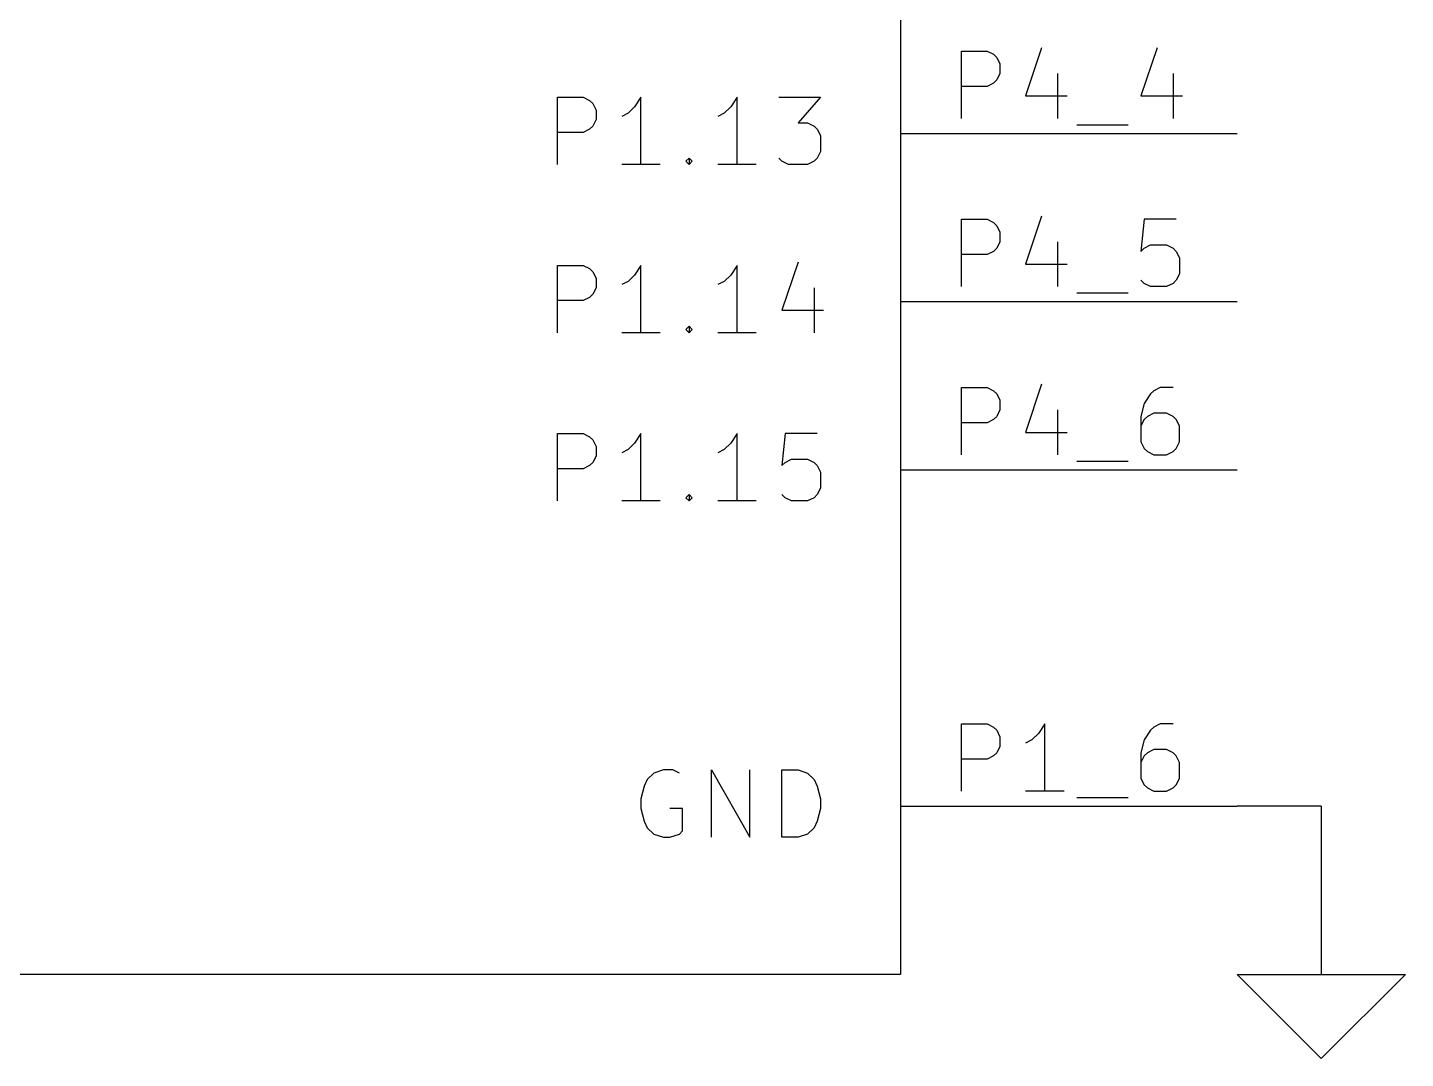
# Model space of a CAD drawing. Header units: inches. Extents: x 0.39 to 7.87, y -5.43 to -0.39.
# Drawn here: x 1.931 to 2.75, y -4.15 to -3.537 of the extents above; entities that cross this region are included whole.
import ezdxf

# ---------------------------------------------------------------- set-up
doc = ezdxf.new("R2010")
doc.units = ezdxf.units.IN
doc.header["$MEASUREMENT"] = 0
for name, color, linetype in [('GREENSIXTYFIVE', 129, 'CONTINUOUS'), ('LIGHTGREEN', 92, 'CONTINUOUS'), ('LIGHTRED', 12, 'CONTINUOUS'), ('RED', 14, 'CONTINUOUS'), ('WHITE', 250, 'CONTINUOUS')]:
    doc.layers.add(name, color=color, linetype=linetype)

msp = doc.modelspace()

# ---------------------------------------------------------------- linework, layer by layer
at = {"layer": 'GREENSIXTYFIVE', "linetype": 'CONTINUOUS'}
for p, q in [((2.24619, -3.6185), (2.24619, -3.5785)), ((2.24619, -3.5785), (2.26143, -3.5785)), ((2.24619, -3.6185), (2.24619, -3.5785)), ((2.24619, -3.5785), (2.26143, -3.5785)), ((2.26143, -3.5785), (2.26524, -3.58041)), ((2.26143, -3.5785), (2.26524, -3.58041)), ((2.26524, -3.58041), (2.26714, -3.58231)), ((2.26524, -3.58041), (2.26714, -3.58231)), ((2.26714, -3.58231), (2.26905, -3.58613)), ((2.26714, -3.58231), (2.26905, -3.58613)), ((2.26905, -3.58613), (2.26905, -3.59184)), ((2.26905, -3.58613), (2.26905, -3.59184)), ((2.29191, -3.58422), (2.28809, -3.58803)), ((2.29191, -3.58422), (2.28809, -3.58803)), ((2.29572, -3.5785), (2.29191, -3.58422)), ((2.29572, -3.5785), (2.29191, -3.58422)), ((2.29572, -3.6185), (2.29572, -3.5785)), ((2.29572, -3.6185), (2.29572, -3.5785)), ((2.34905, -3.58422), (2.34524, -3.58803)), ((2.34905, -3.58422), (2.34524, -3.58803)), ((2.35286, -3.5785), (2.34905, -3.58422)), ((2.35286, -3.5785), (2.34905, -3.58422)), ((2.35286, -3.6185), (2.35286, -3.5785)), ((2.35286, -3.6185), (2.35286, -3.5785)), ((2.37762, -3.5785), (2.40238, -3.5785)), ((2.37762, -3.5785), (2.40238, -3.5785)), ((2.40238, -3.5785), (2.38905, -3.59374)), ((2.40238, -3.5785), (2.38905, -3.59374)), ((2.26905, -3.59184), (2.26714, -3.59565)), ((2.26905, -3.59184), (2.26714, -3.59565)), ((2.28809, -3.58803), (2.28429, -3.58993)), ((2.28809, -3.58803), (2.28429, -3.58993)), ((2.34524, -3.58803), (2.34143, -3.58993)), ((2.34524, -3.58803), (2.34143, -3.58993)), ((2.38905, -3.59374), (2.39476, -3.59374)), ((2.38905, -3.59374), (2.39476, -3.59374)), ((2.39476, -3.59374), (2.39857, -3.59565)), ((2.39476, -3.59374), (2.39857, -3.59565)), ((2.26143, -3.59946), (2.24619, -3.59946)), ((2.26143, -3.59946), (2.24619, -3.59946)), ((2.26524, -3.59755), (2.26143, -3.59946)), ((2.26524, -3.59755), (2.26143, -3.59946)), ((2.26714, -3.59565), (2.26524, -3.59755)), ((2.26714, -3.59565), (2.26524, -3.59755)), ((2.39857, -3.59565), (2.40048, -3.59755)), ((2.39857, -3.59565), (2.40048, -3.59755)), ((2.40048, -3.59755), (2.40238, -3.60136)), ((2.40048, -3.59755), (2.40238, -3.60136)), ((2.40238, -3.60136), (2.40238, -3.61089)), ((2.40238, -3.60136), (2.40238, -3.61089)), ((2.30714, -3.6185), (2.28429, -3.6185)), ((2.30714, -3.6185), (2.28429, -3.6185)), ((2.32238, -3.6166), (2.32429, -3.6147)), ((2.32238, -3.6166), (2.32429, -3.6147)), ((2.32429, -3.6185), (2.32238, -3.6166)), ((2.32429, -3.6185), (2.32238, -3.6166)), ((2.32429, -3.6147), (2.32619, -3.6166)), ((2.32429, -3.6147), (2.32429, -3.6185)), ((2.32429, -3.6147), (2.32619, -3.6166)), ((2.32429, -3.6147), (2.32429, -3.6185)), ((2.32619, -3.6166), (2.32429, -3.6185)), ((2.32619, -3.6166), (2.32429, -3.6185)), ((2.36428, -3.6185), (2.34143, -3.6185)), ((2.36428, -3.6185), (2.34143, -3.6185)), ((2.37952, -3.6166), (2.37762, -3.6147)), ((2.37952, -3.6166), (2.37762, -3.6147)), ((2.38333, -3.6185), (2.37952, -3.6166)), ((2.38333, -3.6185), (2.37952, -3.6166)), ((2.39476, -3.6185), (2.38333, -3.6185)), ((2.39476, -3.6185), (2.38333, -3.6185)), ((2.39857, -3.6166), (2.39476, -3.6185)), ((2.39857, -3.6166), (2.39476, -3.6185)), ((2.40048, -3.6147), (2.39857, -3.6166)), ((2.40048, -3.6147), (2.39857, -3.6166)), ((2.40238, -3.61089), (2.40048, -3.6147)), ((2.40238, -3.61089), (2.40048, -3.6147)), ((2.24619, -3.7185), (2.24619, -3.6785)), ((2.24619, -3.6785), (2.26143, -3.6785)), ((2.24619, -3.7185), (2.24619, -3.6785)), ((2.24619, -3.6785), (2.26143, -3.6785)), ((2.26143, -3.6785), (2.26524, -3.68041)), ((2.26143, -3.6785), (2.26524, -3.68041)), ((2.26524, -3.68041), (2.26714, -3.68231)), ((2.26524, -3.68041), (2.26714, -3.68231)), ((2.26714, -3.68231), (2.26905, -3.68613)), ((2.26714, -3.68231), (2.26905, -3.68613)), ((2.29191, -3.68422), (2.28809, -3.68803)), ((2.29191, -3.68422), (2.28809, -3.68803)), ((2.29572, -3.6785), (2.29191, -3.68422)), ((2.29572, -3.6785), (2.29191, -3.68422)), ((2.29572, -3.7185), (2.29572, -3.6785)), ((2.29572, -3.7185), (2.29572, -3.6785)), ((2.34905, -3.68422), (2.34524, -3.68803)), ((2.34905, -3.68422), (2.34524, -3.68803)), ((2.35286, -3.6785), (2.34905, -3.68422)), ((2.35286, -3.6785), (2.34905, -3.68422)), ((2.35286, -3.7185), (2.35286, -3.6785)), ((2.35286, -3.7185), (2.35286, -3.6785)), ((2.38905, -3.6766), (2.37952, -3.70517)), ((2.38905, -3.6766), (2.37952, -3.70517)), ((2.26905, -3.69184), (2.26714, -3.69565)), ((2.26905, -3.69184), (2.26714, -3.69565)), ((2.26905, -3.68613), (2.26905, -3.69184)), ((2.26905, -3.68613), (2.26905, -3.69184)), ((2.28809, -3.68803), (2.28429, -3.68993)), ((2.28809, -3.68803), (2.28429, -3.68993)), ((2.34524, -3.68803), (2.34143, -3.68993)), ((2.34524, -3.68803), (2.34143, -3.68993)), ((2.39857, -3.69184), (2.39857, -3.7185)), ((2.39857, -3.69184), (2.39857, -3.7185)), ((2.26143, -3.69946), (2.24619, -3.69946)), ((2.26143, -3.69946), (2.24619, -3.69946)), ((2.26524, -3.69755), (2.26143, -3.69946)), ((2.26524, -3.69755), (2.26143, -3.69946)), ((2.26714, -3.69565), (2.26524, -3.69755)), ((2.26714, -3.69565), (2.26524, -3.69755)), ((2.37952, -3.70517), (2.40428, -3.70517)), ((2.37952, -3.70517), (2.40428, -3.70517)), ((2.32238, -3.7166), (2.32429, -3.7147)), ((2.32238, -3.7166), (2.32429, -3.7147)), ((2.32429, -3.7185), (2.32238, -3.7166)), ((2.32429, -3.7185), (2.32238, -3.7166)), ((2.32429, -3.7147), (2.32619, -3.7166)), ((2.32429, -3.7147), (2.32429, -3.7185)), ((2.32429, -3.7147), (2.32619, -3.7166)), ((2.32429, -3.7147), (2.32429, -3.7185)), ((2.32619, -3.7166), (2.32429, -3.7185)), ((2.32619, -3.7166), (2.32429, -3.7185)), ((2.30714, -3.7185), (2.28429, -3.7185)), ((2.30714, -3.7185), (2.28429, -3.7185)), ((2.36428, -3.7185), (2.34143, -3.7185)), ((2.36428, -3.7185), (2.34143, -3.7185)), ((2.24619, -3.8185), (2.24619, -3.7785)), ((2.24619, -3.7785), (2.26143, -3.7785)), ((2.24619, -3.8185), (2.24619, -3.7785)), ((2.24619, -3.7785), (2.26143, -3.7785)), ((2.26143, -3.7785), (2.26524, -3.78041)), ((2.26143, -3.7785), (2.26524, -3.78041)), ((2.26524, -3.78041), (2.26714, -3.78231)), ((2.26524, -3.78041), (2.26714, -3.78231)), ((2.26714, -3.78231), (2.26905, -3.78613)), ((2.26714, -3.78231), (2.26905, -3.78613)), ((2.29572, -3.7785), (2.29191, -3.78422)), ((2.29572, -3.7785), (2.29191, -3.78422)), ((2.29572, -3.8185), (2.29572, -3.7785)), ((2.29572, -3.8185), (2.29572, -3.7785)), ((2.35286, -3.7785), (2.34905, -3.78422)), ((2.35286, -3.7785), (2.34905, -3.78422)), ((2.35286, -3.8185), (2.35286, -3.7785)), ((2.35286, -3.8185), (2.35286, -3.7785)), ((2.38143, -3.7785), (2.37952, -3.79755)), ((2.38143, -3.7785), (2.37952, -3.79755)), ((2.40048, -3.7785), (2.38143, -3.7785)), ((2.40048, -3.7785), (2.38143, -3.7785)), ((2.26905, -3.78613), (2.26905, -3.79184)), ((2.26905, -3.78613), (2.26905, -3.79184)), ((2.28809, -3.78803), (2.28429, -3.78993)), ((2.28809, -3.78803), (2.28429, -3.78993)), ((2.29191, -3.78422), (2.28809, -3.78803)), ((2.29191, -3.78422), (2.28809, -3.78803)), ((2.34524, -3.78803), (2.34143, -3.78993)), ((2.34524, -3.78803), (2.34143, -3.78993)), ((2.34905, -3.78422), (2.34524, -3.78803)), ((2.34905, -3.78422), (2.34524, -3.78803)), ((2.26524, -3.79755), (2.26143, -3.79946)), ((2.26524, -3.79755), (2.26143, -3.79946)), ((2.26714, -3.79565), (2.26524, -3.79755)), ((2.26714, -3.79565), (2.26524, -3.79755)), ((2.26905, -3.79184), (2.26714, -3.79565)), ((2.26905, -3.79184), (2.26714, -3.79565)), ((2.37952, -3.79755), (2.38143, -3.79565)), ((2.37952, -3.79755), (2.38143, -3.79565)), ((2.38143, -3.79565), (2.38524, -3.79374)), ((2.38143, -3.79565), (2.38524, -3.79374)), ((2.38524, -3.79374), (2.39476, -3.79374)), ((2.38524, -3.79374), (2.39476, -3.79374)), ((2.39476, -3.79374), (2.39857, -3.79565)), ((2.39476, -3.79374), (2.39857, -3.79565)), ((2.39857, -3.79565), (2.40048, -3.79755)), ((2.39857, -3.79565), (2.40048, -3.79755)), ((2.40048, -3.79755), (2.40238, -3.80136)), ((2.40048, -3.79755), (2.40238, -3.80136)), ((2.26143, -3.79946), (2.24619, -3.79946)), ((2.26143, -3.79946), (2.24619, -3.79946)), ((2.40238, -3.80136), (2.40238, -3.81089)), ((2.40238, -3.80136), (2.40238, -3.81089)), ((2.32238, -3.8166), (2.32429, -3.8147)), ((2.32238, -3.8166), (2.32429, -3.8147)), ((2.32429, -3.8147), (2.32619, -3.8166)), ((2.32429, -3.8147), (2.32429, -3.8185)), ((2.32429, -3.8147), (2.32619, -3.8166)), ((2.32429, -3.8147), (2.32429, -3.8185)), ((2.38143, -3.8166), (2.37952, -3.8147)), ((2.38143, -3.8166), (2.37952, -3.8147)), ((2.40048, -3.8147), (2.39857, -3.8166)), ((2.40048, -3.8147), (2.39857, -3.8166)), ((2.40238, -3.81089), (2.40048, -3.8147)), ((2.40238, -3.81089), (2.40048, -3.8147)), ((2.30714, -3.8185), (2.28429, -3.8185)), ((2.30714, -3.8185), (2.28429, -3.8185)), ((2.32429, -3.8185), (2.32238, -3.8166)), ((2.32429, -3.8185), (2.32238, -3.8166)), ((2.32619, -3.8166), (2.32429, -3.8185)), ((2.32619, -3.8166), (2.32429, -3.8185)), ((2.36428, -3.8185), (2.34143, -3.8185)), ((2.36428, -3.8185), (2.34143, -3.8185)), ((2.38524, -3.8185), (2.38143, -3.8166)), ((2.38524, -3.8185), (2.38143, -3.8166)), ((2.39476, -3.8185), (2.38524, -3.8185)), ((2.39476, -3.8185), (2.38524, -3.8185)), ((2.39857, -3.8166), (2.39476, -3.8185)), ((2.39857, -3.8166), (2.39476, -3.8185)), ((2.30904, -3.9785), (2.30333, -3.98041)), ((2.30904, -3.9785), (2.30333, -3.98041)), ((2.31476, -3.9785), (2.30904, -3.9785)), ((2.31476, -3.9785), (2.30904, -3.9785)), ((2.31857, -3.98041), (2.31476, -3.9785)), ((2.31857, -3.98041), (2.31476, -3.9785)), ((2.33762, -4.0185), (2.33762, -3.9785)), ((2.33762, -3.9785), (2.36047, -4.0185)), ((2.33762, -4.0185), (2.33762, -3.9785)), ((2.33762, -3.9785), (2.36047, -4.0185)), ((2.36047, -4.0185), (2.36047, -3.9785)), ((2.36047, -4.0185), (2.36047, -3.9785)), ((2.37952, -4.0185), (2.37952, -3.9785)), ((2.37952, -3.9785), (2.38905, -3.9785)), ((2.37952, -4.0185), (2.37952, -3.9785)), ((2.37952, -3.9785), (2.38905, -3.9785)), ((2.38905, -3.9785), (2.39476, -3.98041)), ((2.38905, -3.9785), (2.39476, -3.98041)), ((2.29952, -3.98422), (2.29762, -3.98803)), ((2.29952, -3.98422), (2.29762, -3.98803)), ((2.30333, -3.98041), (2.29952, -3.98422)), ((2.30333, -3.98041), (2.29952, -3.98422)), ((2.39476, -3.98041), (2.39857, -3.98422)), ((2.39476, -3.98041), (2.39857, -3.98422)), ((2.39857, -3.98422), (2.40047, -3.98803)), ((2.39857, -3.98422), (2.40047, -3.98803)), ((2.29762, -3.98803), (2.29571, -3.99565)), ((2.29762, -3.98803), (2.29571, -3.99565)), ((2.40047, -3.98803), (2.40238, -3.99565)), ((2.40047, -3.98803), (2.40238, -3.99565)), ((2.29571, -3.99565), (2.29571, -4.00136)), ((2.29571, -3.99565), (2.29571, -4.00136)), ((2.29571, -4.00136), (2.29762, -4.00898)), ((2.29571, -4.00136), (2.29762, -4.00898)), ((2.32047, -4.00136), (2.31285, -4.00136)), ((2.32047, -4.00136), (2.31285, -4.00136)), ((2.32047, -4.0147), (2.32047, -4.00136)), ((2.32047, -4.0147), (2.32047, -4.00136)), ((2.40238, -4.00136), (2.40047, -4.00898)), ((2.40238, -4.00136), (2.40047, -4.00898)), ((2.40238, -3.99565), (2.40238, -4.00136)), ((2.40238, -3.99565), (2.40238, -4.00136)), ((2.29762, -4.00898), (2.29952, -4.01279)), ((2.29762, -4.00898), (2.29952, -4.01279)), ((2.40047, -4.00898), (2.39857, -4.01279)), ((2.40047, -4.00898), (2.39857, -4.01279)), ((2.29952, -4.01279), (2.30333, -4.0166)), ((2.29952, -4.01279), (2.30333, -4.0166)), ((2.30333, -4.0166), (2.30904, -4.0185)), ((2.30333, -4.0166), (2.30904, -4.0185)), ((2.30904, -4.0185), (2.31285, -4.0185)), ((2.30904, -4.0185), (2.31285, -4.0185)), ((2.31285, -4.0185), (2.31857, -4.0166)), ((2.31285, -4.0185), (2.31857, -4.0166)), ((2.31857, -4.0166), (2.32047, -4.0147)), ((2.31857, -4.0166), (2.32047, -4.0147)), ((2.38905, -4.0185), (2.37952, -4.0185)), ((2.38905, -4.0185), (2.37952, -4.0185)), ((2.39476, -4.0166), (2.38905, -4.0185)), ((2.39476, -4.0166), (2.38905, -4.0185)), ((2.39857, -4.01279), (2.39476, -4.0166)), ((2.39857, -4.01279), (2.39476, -4.0166))]:
    msp.add_line(p, q, dxfattribs=at)
at = {"layer": 'LIGHTGREEN', "linetype": 'CONTINUOUS'}
for q in [(2.65, -4), (2.7, -4.05)]:
    msp.add_line((2.7, -4), q, dxfattribs=at)
at = {"layer": 'LIGHTRED', "linetype": 'CONTINUOUS'}
for p, q in [((2.48619, -3.5911), (2.48619, -3.5511)), ((2.48619, -3.5511), (2.50143, -3.5511)), ((2.48619, -3.5911), (2.48619, -3.5511)), ((2.48619, -3.5511), (2.50143, -3.5511)), ((2.50143, -3.5511), (2.50524, -3.55301)), ((2.50143, -3.5511), (2.50524, -3.55301)), ((2.50524, -3.55301), (2.50714, -3.55491)), ((2.50524, -3.55301), (2.50714, -3.55491)), ((2.53381, -3.5492), (2.52429, -3.57777)), ((2.53381, -3.5492), (2.52429, -3.57777)), ((2.60238, -3.5492), (2.59286, -3.57777)), ((2.60238, -3.5492), (2.59286, -3.57777)), ((2.50714, -3.55491), (2.50905, -3.55872)), ((2.50714, -3.55491), (2.50905, -3.55872)), ((2.50905, -3.55872), (2.50905, -3.56444)), ((2.50905, -3.55872), (2.50905, -3.56444)), ((2.50714, -3.56825), (2.50524, -3.57015)), ((2.50714, -3.56825), (2.50524, -3.57015)), ((2.50905, -3.56444), (2.50714, -3.56825)), ((2.50905, -3.56444), (2.50714, -3.56825)), ((2.54333, -3.56444), (2.54333, -3.5911)), ((2.54333, -3.56444), (2.54333, -3.5911)), ((2.61191, -3.56444), (2.61191, -3.5911)), ((2.61191, -3.56444), (2.61191, -3.5911)), ((2.50143, -3.57206), (2.48619, -3.57206)), ((2.50143, -3.57206), (2.48619, -3.57206)), ((2.50524, -3.57015), (2.50143, -3.57206)), ((2.50524, -3.57015), (2.50143, -3.57206)), ((2.52429, -3.57777), (2.54905, -3.57777)), ((2.52429, -3.57777), (2.54905, -3.57777)), ((2.59286, -3.57777), (2.61762, -3.57777)), ((2.59286, -3.57777), (2.61762, -3.57777)), ((2.55476, -3.59491), (2.58524, -3.59491)), ((2.55476, -3.59491), (2.58524, -3.59491)), ((2.48619, -3.6911), (2.48619, -3.6511)), ((2.48619, -3.6511), (2.50143, -3.6511)), ((2.48619, -3.6911), (2.48619, -3.6511)), ((2.48619, -3.6511), (2.50143, -3.6511)), ((2.50143, -3.6511), (2.50524, -3.65301)), ((2.50143, -3.6511), (2.50524, -3.65301)), ((2.53381, -3.6492), (2.52429, -3.67777)), ((2.53381, -3.6492), (2.52429, -3.67777)), ((2.59476, -3.6511), (2.59286, -3.67015)), ((2.59476, -3.6511), (2.59286, -3.67015)), ((2.61381, -3.6511), (2.59476, -3.6511)), ((2.61381, -3.6511), (2.59476, -3.6511)), ((2.50524, -3.65301), (2.50714, -3.65491)), ((2.50524, -3.65301), (2.50714, -3.65491)), ((2.50714, -3.65491), (2.50905, -3.65872)), ((2.50714, -3.65491), (2.50905, -3.65872)), ((2.50905, -3.65872), (2.50905, -3.66444)), ((2.50905, -3.65872), (2.50905, -3.66444)), ((2.50905, -3.66444), (2.50714, -3.66825)), ((2.50905, -3.66444), (2.50714, -3.66825)), ((2.54333, -3.66444), (2.54333, -3.6911)), ((2.54333, -3.66444), (2.54333, -3.6911)), ((2.59476, -3.66825), (2.59857, -3.66634)), ((2.59476, -3.66825), (2.59857, -3.66634)), ((2.59857, -3.66634), (2.60809, -3.66634)), ((2.59857, -3.66634), (2.60809, -3.66634)), ((2.60809, -3.66634), (2.61191, -3.66825)), ((2.60809, -3.66634), (2.61191, -3.66825)), ((2.50143, -3.67206), (2.48619, -3.67206)), ((2.50143, -3.67206), (2.48619, -3.67206)), ((2.50524, -3.67015), (2.50143, -3.67206)), ((2.50524, -3.67015), (2.50143, -3.67206)), ((2.50714, -3.66825), (2.50524, -3.67015)), ((2.50714, -3.66825), (2.50524, -3.67015)), ((2.59286, -3.67015), (2.59476, -3.66825)), ((2.59286, -3.67015), (2.59476, -3.66825)), ((2.61191, -3.66825), (2.61381, -3.67015)), ((2.61191, -3.66825), (2.61381, -3.67015)), ((2.61381, -3.67015), (2.61571, -3.67396)), ((2.61381, -3.67015), (2.61571, -3.67396)), ((2.61571, -3.67396), (2.61571, -3.68348)), ((2.61571, -3.67396), (2.61571, -3.68348)), ((2.52429, -3.67777), (2.54905, -3.67777)), ((2.52429, -3.67777), (2.54905, -3.67777)), ((2.61571, -3.68348), (2.61381, -3.6873)), ((2.61571, -3.68348), (2.61381, -3.6873)), ((2.59476, -3.6892), (2.59286, -3.6873)), ((2.59476, -3.6892), (2.59286, -3.6873)), ((2.59857, -3.6911), (2.59476, -3.6892)), ((2.59857, -3.6911), (2.59476, -3.6892)), ((2.60809, -3.6911), (2.59857, -3.6911)), ((2.60809, -3.6911), (2.59857, -3.6911)), ((2.61191, -3.6892), (2.60809, -3.6911)), ((2.61191, -3.6892), (2.60809, -3.6911)), ((2.61381, -3.6873), (2.61191, -3.6892)), ((2.61381, -3.6873), (2.61191, -3.6892)), ((2.55476, -3.69491), (2.58524, -3.69491)), ((2.55476, -3.69491), (2.58524, -3.69491)), ((2.53381, -3.7492), (2.52429, -3.77777)), ((2.53381, -3.7492), (2.52429, -3.77777)), ((2.48619, -3.7911), (2.48619, -3.7511)), ((2.48619, -3.7511), (2.50143, -3.7511)), ((2.48619, -3.7911), (2.48619, -3.7511)), ((2.48619, -3.7511), (2.50143, -3.7511)), ((2.50143, -3.7511), (2.50524, -3.75301)), ((2.50143, -3.7511), (2.50524, -3.75301)), ((2.50524, -3.75301), (2.50714, -3.75491)), ((2.50524, -3.75301), (2.50714, -3.75491)), ((2.50714, -3.75491), (2.50905, -3.75872)), ((2.50714, -3.75491), (2.50905, -3.75872)), ((2.59857, -3.75491), (2.59476, -3.76063)), ((2.59857, -3.75491), (2.59476, -3.76063)), ((2.60048, -3.75301), (2.59857, -3.75491)), ((2.60048, -3.75301), (2.59857, -3.75491)), ((2.60429, -3.7511), (2.60048, -3.75301)), ((2.60429, -3.7511), (2.60048, -3.75301)), ((2.61191, -3.7511), (2.60429, -3.7511)), ((2.61191, -3.7511), (2.60429, -3.7511)), ((2.50905, -3.76444), (2.50714, -3.76825)), ((2.50905, -3.76444), (2.50714, -3.76825)), ((2.50905, -3.75872), (2.50905, -3.76444)), ((2.50905, -3.75872), (2.50905, -3.76444)), ((2.54333, -3.76444), (2.54333, -3.7911)), ((2.54333, -3.76444), (2.54333, -3.7911)), ((2.59476, -3.76063), (2.59286, -3.76825)), ((2.59476, -3.76063), (2.59286, -3.76825)), ((2.50143, -3.77206), (2.48619, -3.77206)), ((2.50143, -3.77206), (2.48619, -3.77206)), ((2.50524, -3.77015), (2.50143, -3.77206)), ((2.50524, -3.77015), (2.50143, -3.77206)), ((2.50714, -3.76825), (2.50524, -3.77015)), ((2.50714, -3.76825), (2.50524, -3.77015)), ((2.59286, -3.76825), (2.59286, -3.78348)), ((2.59286, -3.76825), (2.59286, -3.78348)), ((2.59476, -3.77015), (2.59286, -3.77396)), ((2.59476, -3.77015), (2.59286, -3.77396)), ((2.59667, -3.76825), (2.59476, -3.77015)), ((2.59667, -3.76825), (2.59476, -3.77015)), ((2.60048, -3.76634), (2.59667, -3.76825)), ((2.60048, -3.76634), (2.59667, -3.76825)), ((2.60809, -3.76634), (2.60048, -3.76634)), ((2.60809, -3.76634), (2.60048, -3.76634)), ((2.61191, -3.76825), (2.60809, -3.76634)), ((2.61191, -3.76825), (2.60809, -3.76634)), ((2.61381, -3.77015), (2.61191, -3.76825)), ((2.61381, -3.77015), (2.61191, -3.76825)), ((2.61571, -3.77396), (2.61381, -3.77015)), ((2.61571, -3.77396), (2.61381, -3.77015)), ((2.61571, -3.78348), (2.61571, -3.77396)), ((2.61571, -3.78348), (2.61571, -3.77396)), ((2.52429, -3.77777), (2.54905, -3.77777)), ((2.52429, -3.77777), (2.54905, -3.77777)), ((2.59286, -3.78348), (2.59476, -3.7873)), ((2.59286, -3.78348), (2.59476, -3.7873)), ((2.59476, -3.7873), (2.59667, -3.7892)), ((2.59476, -3.7873), (2.59667, -3.7892)), ((2.59667, -3.7892), (2.60048, -3.7911)), ((2.59667, -3.7892), (2.60048, -3.7911)), ((2.60809, -3.7911), (2.61191, -3.7892)), ((2.60809, -3.7911), (2.61191, -3.7892)), ((2.61191, -3.7892), (2.61381, -3.7873)), ((2.61191, -3.7892), (2.61381, -3.7873)), ((2.61381, -3.7873), (2.61571, -3.78348)), ((2.61381, -3.7873), (2.61571, -3.78348)), ((2.55476, -3.79491), (2.58524, -3.79491)), ((2.55476, -3.79491), (2.58524, -3.79491)), ((2.60048, -3.7911), (2.60809, -3.7911)), ((2.60048, -3.7911), (2.60809, -3.7911)), ((2.48619, -3.9911), (2.48619, -3.9511)), ((2.48619, -3.9511), (2.50143, -3.9511)), ((2.48619, -3.9911), (2.48619, -3.9511)), ((2.48619, -3.9511), (2.50143, -3.9511)), ((2.50143, -3.9511), (2.50524, -3.95301)), ((2.50143, -3.9511), (2.50524, -3.95301)), ((2.50524, -3.95301), (2.50714, -3.95491)), ((2.50524, -3.95301), (2.50714, -3.95491)), ((2.53572, -3.9511), (2.53191, -3.95682)), ((2.53572, -3.9511), (2.53191, -3.95682)), ((2.53572, -3.9911), (2.53572, -3.9511)), ((2.53572, -3.9911), (2.53572, -3.9511)), ((2.60048, -3.95301), (2.59857, -3.95491)), ((2.60048, -3.95301), (2.59857, -3.95491)), ((2.60429, -3.9511), (2.60048, -3.95301)), ((2.60429, -3.9511), (2.60048, -3.95301)), ((2.61191, -3.9511), (2.60429, -3.9511)), ((2.61191, -3.9511), (2.60429, -3.9511)), ((2.50714, -3.95491), (2.50905, -3.95872)), ((2.50714, -3.95491), (2.50905, -3.95872)), ((2.50905, -3.95872), (2.50905, -3.96444)), ((2.50905, -3.95872), (2.50905, -3.96444)), ((2.52809, -3.96063), (2.52429, -3.96253)), ((2.52809, -3.96063), (2.52429, -3.96253)), ((2.53191, -3.95682), (2.52809, -3.96063)), ((2.53191, -3.95682), (2.52809, -3.96063)), ((2.59476, -3.96063), (2.59286, -3.96825)), ((2.59476, -3.96063), (2.59286, -3.96825)), ((2.59857, -3.95491), (2.59476, -3.96063)), ((2.59857, -3.95491), (2.59476, -3.96063)), ((2.50524, -3.97015), (2.50143, -3.97206)), ((2.50524, -3.97015), (2.50143, -3.97206)), ((2.50714, -3.96825), (2.50524, -3.97015)), ((2.50714, -3.96825), (2.50524, -3.97015)), ((2.50905, -3.96444), (2.50714, -3.96825)), ((2.50905, -3.96444), (2.50714, -3.96825)), ((2.59286, -3.96825), (2.59286, -3.98348)), ((2.59286, -3.96825), (2.59286, -3.98348)), ((2.59476, -3.97015), (2.59286, -3.97396)), ((2.59476, -3.97015), (2.59286, -3.97396)), ((2.59667, -3.96825), (2.59476, -3.97015)), ((2.59667, -3.96825), (2.59476, -3.97015)), ((2.60048, -3.96634), (2.59667, -3.96825)), ((2.60048, -3.96634), (2.59667, -3.96825)), ((2.60809, -3.96634), (2.60048, -3.96634)), ((2.60809, -3.96634), (2.60048, -3.96634)), ((2.61191, -3.96825), (2.60809, -3.96634)), ((2.61191, -3.96825), (2.60809, -3.96634)), ((2.61381, -3.97015), (2.61191, -3.96825)), ((2.61381, -3.97015), (2.61191, -3.96825)), ((2.61571, -3.97396), (2.61381, -3.97015)), ((2.61571, -3.97396), (2.61381, -3.97015)), ((2.50143, -3.97206), (2.48619, -3.97206)), ((2.50143, -3.97206), (2.48619, -3.97206)), ((2.61571, -3.98348), (2.61571, -3.97396)), ((2.61571, -3.98348), (2.61571, -3.97396)), ((2.59286, -3.98348), (2.59476, -3.9873)), ((2.59286, -3.98348), (2.59476, -3.9873)), ((2.59476, -3.9873), (2.59667, -3.9892)), ((2.59476, -3.9873), (2.59667, -3.9892)), ((2.61191, -3.9892), (2.61381, -3.9873)), ((2.61191, -3.9892), (2.61381, -3.9873)), ((2.61381, -3.9873), (2.61571, -3.98348)), ((2.61381, -3.9873), (2.61571, -3.98348)), ((2.54714, -3.9911), (2.52429, -3.9911)), ((2.54714, -3.9911), (2.52429, -3.9911)), ((2.55476, -3.99491), (2.58524, -3.99491)), ((2.55476, -3.99491), (2.58524, -3.99491)), ((2.59667, -3.9892), (2.60048, -3.9911)), ((2.59667, -3.9892), (2.60048, -3.9911)), ((2.60048, -3.9911), (2.60809, -3.9911)), ((2.60048, -3.9911), (2.60809, -3.9911)), ((2.60809, -3.9911), (2.61191, -3.9892)), ((2.60809, -3.9911), (2.61191, -3.9892))]:
    msp.add_line(p, q, dxfattribs=at)
at = {"layer": 'RED', "linetype": 'CONTINUOUS'}
for p, q in [((2.45, -1.7), (2.45, -4.1)), ((2.45, -3.6), (2.65, -3.6)), ((2.45, -3.6), (2.65, -3.6)), ((2.45, -3.7), (2.65, -3.7)), ((2.45, -3.7), (2.65, -3.7)), ((2.45, -3.8), (2.65, -3.8)), ((2.45, -3.8), (2.65, -3.8)), ((2.45, -4), (2.65, -4)), ((2.45, -4), (2.65, -4)), ((2.7, -4.05), (2.7, -4.1)), ((2.45, -4.1), (1.45, -4.1)), ((2.7, -4.15), (2.65, -4.1)), ((2.65, -4.1), (2.7, -4.1)), ((2.7, -4.1), (2.75, -4.1)), ((2.75, -4.1), (2.7, -4.15))]:
    msp.add_line(p, q, dxfattribs=at)
at = {"layer": 'WHITE', "linetype": 'CONTINUOUS'}
for p, q in [((2.45, -1.7), (2.45, -4.1)), ((2.45, -4.1), (1.45, -4.1))]:
    msp.add_line(p, q, dxfattribs=at)

doc.saveas('drawing.dxf')
